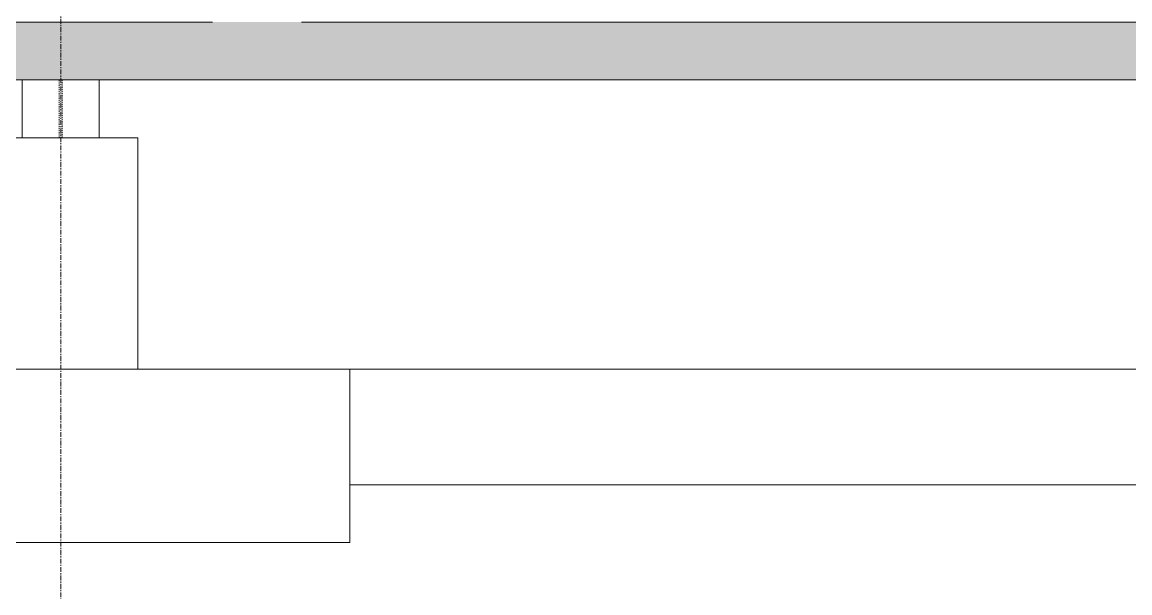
# Model space of a CAD drawing. Header units: inches. Extents: x -23565 to -43, y -324 to 853.
# Drawn here: x -16798.4 to -16683.5, y -59.2 to 0 of the extents above; entities that cross this region are included whole.
import ezdxf

# ---------------------------------------------------------------- set-up
doc = ezdxf.new("R2010")
doc.units = ezdxf.units.IN
doc.header["$MEASUREMENT"] = 0
doc.linetypes.add('Grid Line 1_2_', pattern=[0.875, 0.5, -0.125, 0.125, -0.125])
doc.linetypes.add('Hidden 1_8_', pattern=[0.1875, 0.125, -0.0625])
for name, color, linetype, lineweight in [('A-FLOR', 192, 'Continuous', 13), ('A-FLOR-PATT', 8, 'Continuous', 25), ('S-COLS', 52, 'Continuous', 13), ('S-FNDN', 32, 'Continuous', 13), ('S-GRID', 1, 'Continuous', 9)]:
    doc.layers.add(name, color=color, linetype=linetype, lineweight=lineweight)

# ---------------------------------------------------------------- blocks, each defined once
blk = doc.blocks.new('Struct_Xcel_Sports Complex_rvt-2-Building Section - East_West looking South _ Fitness Center')
at = {"layer": 'A-FLOR-PATT', "lineweight": 9}
h = blk.add_hatch(dxfattribs=at)
h.set_pattern_fill('FP_35', color=256, style=0, pattern_type=2)
h.set_pattern_definition([(50, (-33539.073, 67.247), (55.0854, -4.81984), [5.76, -63.36]), (355, (-33539.073, 67.247), (-10.6557, 57.76853), [4.608, -50.688]), (100.451, (-33534.483, 66.846), (44.42947, 52.94866), [4.895, -53.848]), (46.184, (-33539.07, 82.61), (81.96444, -12.71212), [8.64, -95.04]), (96.636, (-33532.24, 81.55), (71.7815, 74.8124), [7.343, -80.772]), (351.184, (-33539.07, 82.61), (71.78195, 74.81243), [6.912, -76.032]), (21, (-33531.393, 78.767), (45.84207, -30.92146), [5.76, -63.36]), (326, (-33531.393, 78.767), (18.68706, 55.69148), [4.608, -50.688]), (71.451, (-33527.573, 76.19), (64.5289, 24.7701), [4.895, -53.848]), (37.5, (-33539.073, 67.247), (0.933895, 25.566816), [2.534, -47.539, 2.534, -48.922, -50.88]), (37.5, (-33539.073, 67.247), (0.933895, 25.566816), [-101.53, 2.534, -48.346]), (7.5, (-33539.073, 67.247), (20.20404, 30.2913), [2.534, -26.803, 2.534, -46.387, -19.392]), (7.5, (-33539.073, 67.247), (20.20404, 30.2913), [-78.259, 2.534, -16.858]), (327.5, (-33556.2, 67.247), (40.997785, -1.732403), [2.534, -16.666, 2.534, -57.37, -79.488]), (327.5, (-33556.2, 67.247), (40.997785, -1.732403), [-79.104, 2.534, -76.954]), (317.5, (-33563.88, 67.247), (44.78888, 7.68784), [2.534, -22.426, 2.534, -37.248, -56.448]), (317.5, (-33563.88, 67.247), (44.78888, 7.68784), [-64.742, 2.534, -53.914])])
h.paths.add_polyline_path([(-25189.87, -6.32), (-25174.52, -6), (-22066.14, -6), (-22066.14, 0), (-25174.52, 0), (-25189.87, -0.32), (-25287.67, -0.32), (-25307.2, 0), (-25307.2, -6), (-25303.02, -6), (-25287.67, -6.32), (-25241, -6.32)], flags=0)
h.paths.add_polyline_path([(-25942.86, -6), (-25737.89, -6), (-25737.89, 0), (-26272.89, 0), (-26272.89, -6), (-26083.23, -6)], flags=0)
at = {"layer": 'A-FLOR', "color": 7}
for p, q in [((-24228.15, 0), (-25174.52, 0)), ((-22066.14, 0), (-24218.88, 0)), ((-25174.52, -6), (-22066.14, -6))]:
    blk.add_line(p, q, dxfattribs=at)
at = {"layer": 'S-FNDN', "color": 8, "lineweight": 9}
for p, q in [((-24251.89, -12), (-24235.89, -12)), ((-24235.89, -36), (-24235.89, -12)), ((-24273.89, -36), (-24213.89, -36)), ((-24213.89, -36), (-23984.39, -36)), ((-24213.89, -54), (-24213.89, -36)), ((-23984.39, -48), (-24213.89, -48)), ((-24213.89, -54), (-24273.89, -54))]:
    blk.add_line(p, q, dxfattribs=at)
blk = doc.blocks.new('W-Wide Flange-Column - B2_E-V15-Building Section - East_West looking South _ Fitness Center')
at = {"layer": 'S-COLS', "color": 8, "lineweight": 9}
for p, q in [((-24247.89, -6), (-24247.89, -12)), ((-24239.89, -6), (-24239.89, -12))]:
    blk.add_line(p, q, dxfattribs=at)
at = {"layer": 'S-COLS', "color": 8, "linetype": 'Hidden 1_8_', "lineweight": 9}
for p, q in [((-24244.05, -12), (-24244.05, -6)), ((-24243.73, -6), (-24243.73, -12))]:
    blk.add_line(p, q, dxfattribs=at)

msp = doc.modelspace()

# ---------------------------------------------------------------- linework, layer by layer
at = {"layer": 'S-GRID', "linetype": 'Grid Line 1_2_'}
msp.add_line((-16794.42795, -273.16081), (-16794.42795, 671.89181), dxfattribs=at)
msp.add_line((-16794.42795, -273.16081), (-16794.42795, 671.89181), dxfattribs=at)

# ---------------------------------------------------------------- block references
at = {"color": 250, "lineweight": 5}
msp.add_blockref('Struct_Xcel_Sports Complex_rvt-2-Building Section - East_West looking South _ Fitness Center', (7449.46227, 0), dxfattribs=at)
at = {"layer": 'S-COLS', "color": 8, "lineweight": 9}
msp.add_blockref('W-Wide Flange-Column - B2_E-V15-Building Section - East_West looking South _ Fitness Center', (7449.46227, 0), dxfattribs=at)

doc.saveas('drawing.dxf')
